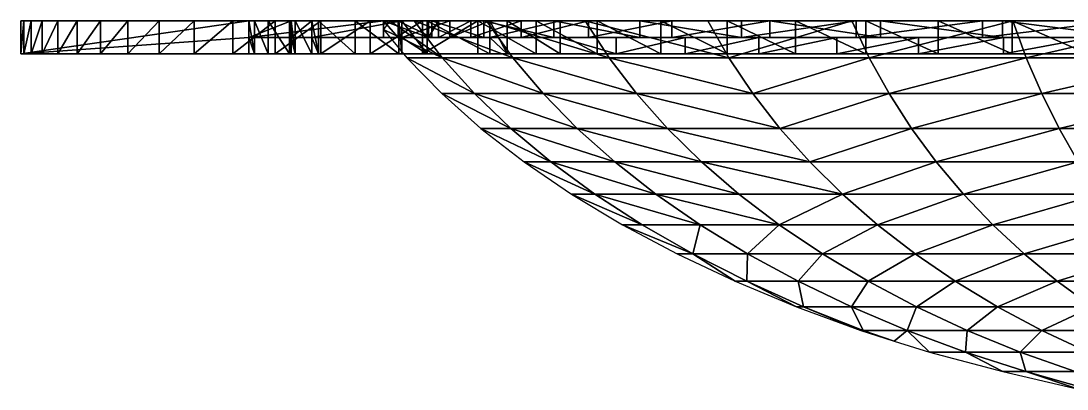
# Model space of a CAD drawing. Extents: x -53 to 65, y -16 to 0.
# Drawn here: x -53.36 to -13.25, y -14.08 to 0.05 of the extents above; entities that cross this region are included whole.
import ezdxf

# ---------------------------------------------------------------- set-up
doc = ezdxf.new("R2010")
doc.units = 0
doc.header["$MEASUREMENT"] = 0
doc.layers.add('LAYER14', color=253, linetype='CONTINUOUS')

msp = doc.modelspace()

# ---------------------------------------------------------------- linework, layer by layer
at = {"layer": 'LAYER14'}
for points in [[(-53.364, -1.215, 0), (-44.63, 0.053, 0), (-53.364, 0.053, 0), (-53.364, -1.215, 0)], [(-44.63, 0.053, 0), (-53.364, -1.215, 0), (-44.63, -0.581, 0), (-44.63, 0.053, 0)], [(-53.249, 0.053, 1.839), (-53.364, -1.215, 0), (-53.364, 0.053, 0), (-53.249, 0.053, 1.839)], [(-53.364, -1.215, 0), (-53.249, 0.053, 1.839), (-53.249, -1.215, 1.839), (-53.364, -1.215, 0)], [(-53.249, 0.053, 1.839), (-44.63, 0.053, 0), (-53.364, 0.053, 0), (-53.249, 0.053, 1.839)], [(-52.975, 0.053, 3.673), (-53.249, -1.215, 1.839), (-53.249, 0.053, 1.839), (-52.975, 0.053, 3.673)], [(-53.249, -1.215, 1.839), (-52.975, 0.053, 3.673), (-52.975, -1.215, 3.673), (-53.249, -1.215, 1.839)], [(-44.63, 0.053, 0), (-53.249, 0.053, 1.839), (-52.975, 0.053, 3.673), (-44.63, 0.053, 0)], [(-52.543, 0.053, 5.495), (-52.975, -1.215, 3.673), (-52.975, 0.053, 3.673), (-52.543, 0.053, 5.495)], [(-52.975, -1.215, 3.673), (-52.543, 0.053, 5.495), (-52.543, -1.215, 5.495), (-52.975, -1.215, 3.673)], [(-44.63, 0.053, 0), (-52.975, 0.053, 3.673), (-52.543, 0.053, 5.495), (-44.63, 0.053, 0)], [(-51.954, 0.053, 7.302), (-52.543, -1.215, 5.495), (-52.543, 0.053, 5.495), (-51.954, 0.053, 7.302)], [(-52.543, -1.215, 5.495), (-51.954, 0.053, 7.302), (-51.954, -1.215, 7.302), (-52.543, -1.215, 5.495)], [(-44.63, 0.053, 0), (-52.543, 0.053, 5.495), (-51.954, 0.053, 7.302), (-44.63, 0.053, 0)], [(-51.209, 0.053, 9.087), (-51.954, -1.215, 7.302), (-51.954, 0.053, 7.302), (-51.209, 0.053, 9.087)], [(-51.954, -1.215, 7.302), (-51.209, 0.053, 9.087), (-51.209, -1.215, 9.087), (-51.954, -1.215, 7.302)], [(-44.63, 0.053, 0), (-51.954, 0.053, 7.302), (-51.209, 0.053, 9.087), (-44.63, 0.053, 0)], [(-50.311, 0.053, 10.847), (-51.209, -1.215, 9.087), (-51.209, 0.053, 9.087), (-50.311, 0.053, 10.847)], [(-51.209, -1.215, 9.087), (-50.311, 0.053, 10.847), (-50.311, -1.215, 10.847), (-51.209, -1.215, 9.087)], [(-44.63, 0.053, 0), (-51.209, 0.053, 9.087), (-50.311, 0.053, 10.847), (-44.63, 0.053, 0)], [(-49.261, 0.053, 12.577), (-50.311, -1.215, 10.847), (-50.311, 0.053, 10.847), (-49.261, 0.053, 12.577)], [(-50.311, -1.215, 10.847), (-49.261, 0.053, 12.577), (-49.261, -1.215, 12.577), (-50.311, -1.215, 10.847)], [(-44.63, 0.053, 0), (-50.311, 0.053, 10.847), (-49.261, 0.053, 12.577), (-44.63, 0.053, 0)], [(-48.063, 0.053, 14.271), (-49.261, -1.215, 12.577), (-49.261, 0.053, 12.577), (-48.063, 0.053, 14.271)], [(-49.261, -1.215, 12.577), (-48.063, 0.053, 14.271), (-48.063, -1.215, 14.271), (-49.261, -1.215, 12.577)], [(-44.63, 0.053, 0), (-49.261, 0.053, 12.577), (-48.063, 0.053, 14.271), (-44.63, 0.053, 0)], [(-46.72, 0.053, 15.926), (-48.063, -1.215, 14.271), (-48.063, 0.053, 14.271), (-46.72, 0.053, 15.926)], [(-48.063, -1.215, 14.271), (-46.72, 0.053, 15.926), (-46.72, -1.215, 15.926), (-48.063, -1.215, 14.271)], [(-44.63, 0.053, 0), (-48.063, 0.053, 14.271), (-46.72, 0.053, 15.926), (-44.63, 0.053, 0)], [(-45.236, 0.053, 17.536), (-46.72, -1.215, 15.926), (-46.72, 0.053, 15.926), (-45.236, 0.053, 17.536)], [(-46.72, -1.215, 15.926), (-45.236, 0.053, 17.536), (-45.236, -1.215, 17.536), (-46.72, -1.215, 15.926)], [(-44.63, 0.053, 0), (-46.72, 0.053, 15.926), (-45.236, 0.053, 17.536), (-44.63, 0.053, 0)], [(-43.614, 0.053, 19.098), (-45.236, -1.215, 17.536), (-45.236, 0.053, 17.536), (-43.614, 0.053, 19.098)], [(-45.236, -1.215, 17.536), (-43.614, 0.053, 19.098), (-43.614, -1.215, 19.098), (-45.236, -1.215, 17.536)], [(-44.63, 0.053, 0), (-45.236, 0.053, 17.536), (-43.614, 0.053, 19.098), (-44.63, 0.053, 0)], [(-44.411, 0.053, 2.337), (-43.002, 0.053, 7.079), (-44.63, 0.053, 0), (-44.411, 0.053, 2.337)], [(-44.63, -0.581, 0), (-44.411, -1.215, 2.337), (-44.63, 0.053, 0), (-44.63, -0.581, 0)], [(-44.63, 0.053, 0), (-44.411, -1.215, 2.337), (-44.411, 0.053, 2.337), (-44.63, 0.053, 0)], [(-44.63, -0.581, 0), (-39.459, 0.053, 0), (-44.63, 0.053, 0), (-44.63, -0.581, 0)], [(-39.459, 0.053, 0), (-44.63, -0.581, 0), (-39.459, -0.581, 0), (-39.459, 0.053, 0)], [(-43.002, 0.053, 7.079), (-44.63, -0.581, 0), (-44.63, 0.053, 0), (-43.002, 0.053, 7.079)], [(-44.63, -0.581, 0), (-43.002, 0.053, 7.079), (-43.002, -0.581, 7.079), (-44.63, -0.581, 0)], [(-44.63, 0.053, 0), (-43.614, 0.053, 19.098), (-44.411, 0.053, 2.337), (-44.63, 0.053, 0)], [(-43.002, 0.053, 7.079), (-39.459, 0.053, 0), (-44.63, 0.053, 0), (-43.002, 0.053, 7.079)], [(-43.002, 0.053, 7.079), (-44.411, 0.053, 2.337), (-43.889, 0.053, 4.656), (-43.002, 0.053, 7.079)], [(-43.889, -1.215, 4.656), (-44.411, 0.053, 2.337), (-44.411, -1.215, 2.337), (-43.889, -1.215, 4.656)], [(-44.411, 0.053, 2.337), (-43.889, -1.215, 4.656), (-43.889, 0.053, 4.656), (-44.411, 0.053, 2.337)], [(-44.411, 0.053, 2.337), (-43.614, 0.053, 19.098), (-43.889, 0.053, 4.656), (-44.411, 0.053, 2.337)], [(-43.002, 0.053, 7.079), (-43.889, 0.053, 4.656), (-43.069, 0.053, 6.945), (-43.002, 0.053, 7.079)], [(-43.069, -1.215, 6.945), (-43.889, 0.053, 4.656), (-43.889, -1.215, 4.656), (-43.069, -1.215, 6.945)], [(-43.889, 0.053, 4.656), (-43.069, -1.215, 6.945), (-43.069, 0.053, 6.945), (-43.889, 0.053, 4.656)], [(-43.889, 0.053, 4.656), (-43.614, 0.053, 19.098), (-43.069, 0.053, 6.945), (-43.889, 0.053, 4.656)], [(-41.859, 0.053, 20.608), (-43.614, -1.215, 19.098), (-43.614, 0.053, 19.098), (-41.859, 0.053, 20.608)], [(-43.614, -1.215, 19.098), (-41.859, 0.053, 20.608), (-41.859, -1.215, 20.608), (-43.614, -1.215, 19.098)], [(-43.069, 0.053, 6.945), (-43.614, 0.053, 19.098), (-41.859, 0.053, 20.608), (-43.069, 0.053, 6.945)], [(-43.002, -1.215, 7.079), (-43.069, 0.053, 6.945), (-43.069, -1.215, 6.945), (-43.002, -1.215, 7.079)], [(-43.069, 0.053, 6.945), (-43.002, -1.215, 7.079), (-43.002, 0.053, 7.079), (-43.069, 0.053, 6.945)], [(-43.069, 0.053, 6.945), (-41.859, 0.053, 20.608), (-43.002, 0.053, 7.079), (-43.069, 0.053, 6.945)], [(-42.21, 0.053, 8.673), (-43.002, 0.053, 7.079), (-42.844, 0.053, 7.768), (-42.21, 0.053, 8.673)], [(-43.002, -0.581, 7.079), (-42.844, -1.215, 7.768), (-43.002, 0.053, 7.079), (-43.002, -0.581, 7.079)], [(-43.002, 0.053, 7.079), (-42.844, -1.215, 7.768), (-42.844, 0.053, 7.768), (-43.002, 0.053, 7.079)], [(-43.002, 0.053, 7.079), (-43.002, -1.215, 7.079), (-43.002, -0.581, 7.079), (-43.002, 0.053, 7.079)], [(-42.21, 0.053, 8.673), (-43.002, -0.581, 7.079), (-43.002, 0.053, 7.079), (-42.21, 0.053, 8.673)], [(-43.002, -0.581, 7.079), (-42.21, 0.053, 8.673), (-42.21, -0.581, 8.673), (-43.002, -0.581, 7.079)], [(-43.002, 0.053, 7.079), (-41.859, 0.053, 20.608), (-42.844, 0.053, 7.768), (-43.002, 0.053, 7.079)], [(-39.459, 0.053, 0), (-43.002, 0.053, 7.079), (-42.21, 0.053, 8.673), (-39.459, 0.053, 0)], [(-42.21, -1.215, 8.673), (-42.844, 0.053, 7.768), (-42.844, -1.215, 7.768), (-42.21, -1.215, 8.673)], [(-42.844, 0.053, 7.768), (-42.21, -1.215, 8.673), (-42.21, 0.053, 8.673), (-42.844, 0.053, 7.768)], [(-42.844, 0.053, 7.768), (-41.859, 0.053, 20.608), (-42.21, 0.053, 8.673), (-42.844, 0.053, 7.768)], [(-41.955, 0.053, 9.188), (-38.762, 0.053, 13.599), (-42.21, 0.053, 8.673), (-41.955, 0.053, 9.188)], [(-42.21, -0.581, 8.673), (-41.955, -1.215, 9.188), (-42.21, 0.053, 8.673), (-42.21, -0.581, 8.673)], [(-42.21, 0.053, 8.673), (-41.955, -1.215, 9.188), (-41.955, 0.053, 9.188), (-42.21, 0.053, 8.673)], [(-42.21, 0.053, 8.673), (-42.21, -1.215, 8.673), (-42.21, -0.581, 8.673), (-42.21, 0.053, 8.673)], [(-38.762, 0.053, 13.599), (-42.21, -0.581, 8.673), (-42.21, 0.053, 8.673), (-38.762, 0.053, 13.599)], [(-42.21, -0.581, 8.673), (-38.762, 0.053, 13.599), (-38.762, -0.581, 13.599), (-42.21, -0.581, 8.673)], [(-42.21, 0.053, 8.673), (-41.859, 0.053, 20.608), (-41.955, 0.053, 9.188), (-42.21, 0.053, 8.673)], [(-39.459, 0.053, 0), (-42.21, 0.053, 8.673), (-38.762, 0.053, 13.599), (-39.459, 0.053, 0)], [(-38.762, 0.053, 13.599), (-41.955, 0.053, 9.188), (-40.553, 0.053, 11.372), (-38.762, 0.053, 13.599)], [(-40.553, -1.215, 11.372), (-41.955, 0.053, 9.188), (-41.955, -1.215, 9.188), (-40.553, -1.215, 11.372)], [(-41.955, 0.053, 9.188), (-40.553, -1.215, 11.372), (-40.553, 0.053, 11.372), (-41.955, 0.053, 9.188)], [(-41.955, 0.053, 9.188), (-41.859, 0.053, 20.608), (-40.553, 0.053, 11.372), (-41.955, 0.053, 9.188)], [(-39.976, 0.053, 22.06), (-41.859, -1.215, 20.608), (-41.859, 0.053, 20.608), (-39.976, 0.053, 22.06)], [(-41.859, -1.215, 20.608), (-39.976, 0.053, 22.06), (-39.976, -1.215, 22.06), (-41.859, -1.215, 20.608)], [(-40.553, 0.053, 11.372), (-41.859, 0.053, 20.608), (-39.976, 0.053, 22.06), (-40.553, 0.053, 11.372)], [(-38.762, 0.053, 13.599), (-40.553, 0.053, 11.372), (-38.873, 0.053, 13.484), (-38.762, 0.053, 13.599)], [(-38.873, -1.215, 13.484), (-40.553, 0.053, 11.372), (-40.553, -1.215, 11.372), (-38.873, -1.215, 13.484)], [(-40.553, 0.053, 11.372), (-38.873, -1.215, 13.484), (-38.873, 0.053, 13.484), (-40.553, 0.053, 11.372)], [(-40.553, 0.053, 11.372), (-39.976, 0.053, 22.06), (-38.873, 0.053, 13.484), (-40.553, 0.053, 11.372)], [(-37.969, 0.053, 23.452), (-39.976, -1.215, 22.06), (-39.976, 0.053, 22.06), (-37.969, 0.053, 23.452)], [(-39.976, -1.215, 22.06), (-37.969, 0.053, 23.452), (-37.969, -1.215, 23.452), (-39.976, -1.215, 22.06)], [(-38.873, 0.053, 13.484), (-39.976, 0.053, 22.06), (-37.969, 0.053, 23.452), (-38.873, 0.053, 13.484)], [(-37.735, 0.053, 0), (-38.901, 0.053, 3.453), (-39.459, 0.053, 0), (-37.735, 0.053, 0)], [(-37.735, -0.581, 0), (-39.459, 0.053, 0), (-37.735, 0.053, 0), (-37.735, -0.581, 0)], [(-39.459, 0.053, 0), (-37.735, -0.581, 0), (-39.459, -0.581, 0), (-39.459, 0.053, 0)], [(-38.901, -0.581, 3.453), (-39.459, 0.053, 0), (-39.459, -0.581, 0), (-38.901, -0.581, 3.453)], [(-39.459, 0.053, 0), (-38.901, -0.581, 3.453), (-38.901, 0.053, 3.453), (-39.459, 0.053, 0)], [(-39.459, 0.053, 0), (-38.762, 0.053, 13.599), (-38.901, 0.053, 3.453), (-39.459, 0.053, 0)], [(-39.459, -0.274, 0), (-37.21, -1.362, 3.893), (-39.224, 0.053, 1.454), (-39.459, -0.274, 0)], [(-39.224, 0.053, 1.454), (-37.21, -1.362, 3.893), (-38.292, 0.053, 4.136), (-39.224, 0.053, 1.454)], [(-38.901, 0.053, 3.453), (-37.735, 0.053, 0), (-37.735, 0.053, 0.939), (-38.901, 0.053, 3.453)], [(-38.901, 0.053, 3.453), (-37.735, 0.053, 0.939), (-37.612, 0.053, 6.836), (-38.901, 0.053, 3.453)], [(-37.612, -0.581, 6.836), (-38.901, 0.053, 3.453), (-38.901, -0.581, 3.453), (-37.612, -0.581, 6.836)], [(-38.901, 0.053, 3.453), (-37.612, -0.581, 6.836), (-37.612, 0.053, 6.836), (-38.901, 0.053, 3.453)], [(-38.901, 0.053, 3.453), (-38.762, 0.053, 13.599), (-37.612, 0.053, 6.836), (-38.901, 0.053, 3.453)], [(-38.762, -1.215, 13.599), (-38.873, 0.053, 13.484), (-38.873, -1.215, 13.484), (-38.762, -1.215, 13.599)], [(-38.873, 0.053, 13.484), (-38.762, -1.215, 13.599), (-38.762, 0.053, 13.599), (-38.873, 0.053, 13.484)], [(-38.873, 0.053, 13.484), (-37.969, 0.053, 23.452), (-38.762, 0.053, 13.599), (-38.873, 0.053, 13.484)], [(-37.784, 0.053, 14.997), (-36.924, 0.053, 15.511), (-38.762, 0.053, 13.599), (-37.784, 0.053, 14.997)], [(-38.762, -0.581, 13.599), (-37.784, -1.215, 14.997), (-38.762, 0.053, 13.599), (-38.762, -0.581, 13.599)], [(-38.762, 0.053, 13.599), (-37.784, -1.215, 14.997), (-37.784, 0.053, 14.997), (-38.762, 0.053, 13.599)], [(-38.762, 0.053, 13.599), (-38.762, -1.215, 13.599), (-38.762, -0.581, 13.599), (-38.762, 0.053, 13.599)], [(-36.924, 0.053, 15.511), (-38.762, -0.581, 13.599), (-38.762, 0.053, 13.599), (-36.924, 0.053, 15.511)], [(-38.762, -0.581, 13.599), (-36.924, 0.053, 15.511), (-36.924, -0.581, 15.511), (-38.762, -0.581, 13.599)], [(-38.762, 0.053, 13.599), (-37.969, 0.053, 23.452), (-37.784, 0.053, 14.997), (-38.762, 0.053, 13.599)], [(-37.612, 0.053, 6.836), (-38.762, 0.053, 13.599), (-36.924, 0.053, 15.511), (-37.612, 0.053, 6.836)], [(-34.505, -1.362, 8.408), (-38.292, 0.053, 4.136), (-37.21, -1.362, 3.893), (-34.505, -1.362, 8.408)], [(-38.292, 0.053, 4.136), (-34.505, -1.362, 8.408), (-35.519, 0.053, 8.766), (-38.292, 0.053, 4.136)], [(-35.845, 0.053, 24.78), (-37.969, -1.215, 23.452), (-37.969, 0.053, 23.452), (-35.845, 0.053, 24.78)], [(-37.969, -1.215, 23.452), (-35.845, 0.053, 24.78), (-35.845, -1.215, 24.78), (-37.969, -1.215, 23.452)], [(-37.784, 0.053, 14.997), (-37.969, 0.053, 23.452), (-35.845, 0.053, 24.78), (-37.784, 0.053, 14.997)], [(-36.924, 0.053, 15.511), (-37.784, 0.053, 14.997), (-35.381, 0.053, 16.862), (-36.924, 0.053, 15.511)], [(-35.381, -1.215, 16.862), (-37.784, 0.053, 14.997), (-37.784, -1.215, 14.997), (-35.381, -1.215, 16.862)], [(-37.784, 0.053, 14.997), (-35.381, -1.215, 16.862), (-35.381, 0.053, 16.862), (-37.784, 0.053, 14.997)], [(-37.784, 0.053, 14.997), (-35.845, 0.053, 24.78), (-35.381, 0.053, 16.862), (-37.784, 0.053, 14.997)], [(-37.612, 0.053, 6.836), (-37.735, 0.053, 0.939), (-37.353, 0.053, 3.303), (-37.612, 0.053, 6.836)], [(-37.353, 0.053, 3.303), (-37.735, -0.581, 0.939), (-37.735, 0.053, 0.939), (-37.353, 0.053, 3.303)], [(-37.735, -0.581, 0.939), (-37.353, 0.053, 3.303), (-37.353, -0.581, 3.303), (-37.735, -0.581, 0.939)], [(-37.735, 0.053, 0.939), (-37.735, -0.581, 0), (-37.735, 0.053, 0), (-37.735, 0.053, 0.939)], [(-37.735, -0.581, 0), (-37.735, 0.053, 0.939), (-37.735, -0.581, 0.939), (-37.735, -0.581, 0)], [(-37.612, 0.053, 6.836), (-37.353, 0.053, 3.303), (-35.613, 0.053, 10.091), (-37.612, 0.053, 6.836)], [(-35.613, -0.581, 10.091), (-37.612, 0.053, 6.836), (-37.612, -0.581, 6.836), (-35.613, -0.581, 10.091)], [(-37.612, 0.053, 6.836), (-35.613, -0.581, 10.091), (-35.613, 0.053, 10.091), (-37.612, 0.053, 6.836)], [(-37.612, 0.053, 6.836), (-36.924, 0.053, 15.511), (-35.613, 0.053, 10.091), (-37.612, 0.053, 6.836)], [(-35.613, 0.053, 10.091), (-37.353, 0.053, 3.303), (-36.109, 0.053, 6.568), (-35.613, 0.053, 10.091)], [(-36.109, 0.053, 6.568), (-37.353, -0.581, 3.303), (-37.353, 0.053, 3.303), (-36.109, 0.053, 6.568)], [(-37.353, -0.581, 3.303), (-36.109, 0.053, 6.568), (-36.109, -0.581, 6.568), (-37.353, -0.581, 3.303)], [(-35.381, 0.053, 16.862), (-36.924, -0.581, 15.511), (-36.924, 0.053, 15.511), (-35.381, 0.053, 16.862)], [(-36.924, -0.581, 15.511), (-35.381, 0.053, 16.862), (-35.381, -0.581, 16.862), (-36.924, -0.581, 15.511)], [(-35.613, 0.053, 10.091), (-36.924, 0.053, 15.511), (-35.381, 0.053, 16.862), (-35.613, 0.053, 10.091)], [(-35.613, 0.053, 10.091), (-36.109, 0.053, 6.568), (-34.18, 0.053, 9.71), (-35.613, 0.053, 10.091)], [(-34.18, 0.053, 9.71), (-36.109, -0.581, 6.568), (-36.109, 0.053, 6.568), (-34.18, 0.053, 9.71)], [(-36.109, -0.581, 6.568), (-34.18, 0.053, 9.71), (-34.18, -0.581, 9.71), (-36.109, -0.581, 6.568)], [(-33.609, -1.215, 26.039), (-35.845, 0.053, 24.78), (-33.609, 0.053, 26.039), (-33.609, -1.215, 26.039)], [(-35.845, 0.053, 24.78), (-33.609, -1.215, 26.039), (-35.845, -1.215, 24.78), (-35.845, 0.053, 24.78)], [(-35.381, 0.053, 16.862), (-35.845, 0.053, 24.78), (-33.609, 0.053, 26.039), (-35.381, 0.053, 16.862)], [(-35.613, 0.053, 10.091), (-34.18, 0.053, 9.71), (-32.938, 0.053, 13.167), (-35.613, 0.053, 10.091)], [(-32.938, -0.581, 13.167), (-35.613, 0.053, 10.091), (-35.613, -0.581, 10.091), (-32.938, -0.581, 13.167)], [(-35.613, 0.053, 10.091), (-32.938, -0.581, 13.167), (-32.938, 0.053, 13.167), (-35.613, 0.053, 10.091)], [(-35.613, 0.053, 10.091), (-35.381, 0.053, 16.862), (-32.938, 0.053, 13.167), (-35.613, 0.053, 10.091)], [(-30.811, -1.362, 12.576), (-35.519, 0.053, 8.766), (-34.505, -1.362, 8.408), (-30.811, -1.362, 12.576)], [(-35.519, 0.053, 8.766), (-30.811, -1.362, 12.576), (-31.732, 0.053, 13.039), (-35.519, 0.053, 8.766)], [(-32.687, 0.053, 18.952), (-35.381, 0.053, 16.862), (-34.719, 0.053, 17.441), (-32.687, 0.053, 18.952)], [(-35.381, -0.581, 16.862), (-34.719, -1.215, 17.441), (-35.381, 0.053, 16.862), (-35.381, -0.581, 16.862)], [(-35.381, 0.053, 16.862), (-34.719, -1.215, 17.441), (-34.719, 0.053, 17.441), (-35.381, 0.053, 16.862)], [(-35.381, 0.053, 16.862), (-35.381, -1.215, 16.862), (-35.381, -0.581, 16.862), (-35.381, 0.053, 16.862)], [(-32.687, 0.053, 18.952), (-35.381, -0.581, 16.862), (-35.381, 0.053, 16.862), (-32.687, 0.053, 18.952)], [(-35.381, -0.581, 16.862), (-32.687, 0.053, 18.952), (-32.687, -0.581, 18.952), (-35.381, -0.581, 16.862)], [(-35.381, 0.053, 16.862), (-33.609, 0.053, 26.039), (-34.719, 0.053, 17.441), (-35.381, 0.053, 16.862)], [(-32.938, 0.053, 13.167), (-35.381, 0.053, 16.862), (-32.687, 0.053, 18.952), (-32.938, 0.053, 13.167)], [(-32.687, -1.215, 18.952), (-34.719, 0.053, 17.441), (-34.719, -1.215, 17.441), (-32.687, -1.215, 18.952)], [(-34.719, 0.053, 17.441), (-32.687, -1.215, 18.952), (-32.687, 0.053, 18.952), (-34.719, 0.053, 17.441)], [(-34.719, 0.053, 17.441), (-33.609, 0.053, 26.039), (-32.687, 0.053, 18.952), (-34.719, 0.053, 17.441)], [(-32.938, 0.053, 13.167), (-34.18, 0.053, 9.71), (-31.598, 0.053, 12.679), (-32.938, 0.053, 13.167)], [(-31.598, 0.053, 12.679), (-34.18, -0.581, 9.71), (-34.18, 0.053, 9.71), (-31.598, 0.053, 12.679)], [(-34.18, -0.581, 9.71), (-31.598, 0.053, 12.679), (-31.598, -0.581, 12.679), (-34.18, -0.581, 9.71)], [(-31.267, -1.215, 27.227), (-33.609, 0.053, 26.039), (-31.267, 0.053, 27.227), (-31.267, -1.215, 27.227)], [(-33.609, 0.053, 26.039), (-31.267, -1.215, 27.227), (-33.609, -1.215, 26.039), (-33.609, 0.053, 26.039)], [(-32.687, 0.053, 18.952), (-33.609, 0.053, 26.039), (-31.267, 0.053, 27.227), (-32.687, 0.053, 18.952)], [(-32.938, 0.053, 13.167), (-31.598, 0.053, 12.679), (-29.63, 0.053, 16.012), (-32.938, 0.053, 13.167)], [(-29.63, -0.581, 16.012), (-32.938, 0.053, 13.167), (-32.938, -0.581, 13.167), (-29.63, -0.581, 16.012)], [(-32.938, 0.053, 13.167), (-29.63, -0.581, 16.012), (-29.63, 0.053, 16.012), (-32.938, 0.053, 13.167)], [(-32.938, 0.053, 13.167), (-32.687, 0.053, 18.952), (-29.63, 0.053, 16.012), (-32.938, 0.053, 13.167)], [(-32.687, 0.053, 18.952), (-32.687, -1.215, 18.952), (-32.687, -0.581, 18.952), (-32.687, 0.053, 18.952)], [(-29.63, 0.053, 16.012), (-32.687, 0.053, 18.952), (-31.267, 0.053, 27.227), (-29.63, 0.053, 16.012)], [(-26.22, -1.362, 16.293), (-31.732, 0.053, 13.039), (-30.811, -1.362, 12.576), (-26.22, -1.362, 16.293)], [(-31.732, 0.053, 13.039), (-26.22, -1.362, 16.293), (-27.025, 0.053, 16.849), (-31.732, 0.053, 13.039)], [(-29.63, 0.053, 16.012), (-31.598, 0.053, 12.679), (-28.404, 0.053, 15.425), (-29.63, 0.053, 16.012)], [(-28.404, 0.053, 15.425), (-31.598, -0.581, 12.679), (-31.598, 0.053, 12.679), (-28.404, 0.053, 15.425)], [(-31.598, -0.581, 12.679), (-28.404, 0.053, 15.425), (-28.404, -0.581, 15.425), (-31.598, -0.581, 12.679)], [(-28.825, -1.215, 28.34), (-31.267, 0.053, 27.227), (-28.825, 0.053, 28.34), (-28.825, -1.215, 28.34)], [(-31.267, 0.053, 27.227), (-28.825, -1.215, 28.34), (-31.267, -1.215, 27.227), (-31.267, 0.053, 27.227)], [(-29.63, 0.053, 16.012), (-31.267, 0.053, 27.227), (-28.825, 0.053, 28.34), (-29.63, 0.053, 16.012)], [(-29.63, 0.053, 16.012), (-28.404, 0.053, 15.425), (-25.743, 0.053, 18.58), (-29.63, 0.053, 16.012)], [(-25.743, -0.581, 18.58), (-29.63, 0.053, 16.012), (-29.63, -0.581, 16.012), (-25.743, -0.581, 18.58)], [(-29.63, 0.053, 16.012), (-25.743, -0.581, 18.58), (-25.743, 0.053, 18.58), (-29.63, 0.053, 16.012)], [(-29.63, 0.053, 16.012), (-28.825, 0.053, 28.34), (-25.743, 0.053, 18.58), (-29.63, 0.053, 16.012)], [(-26.29, -1.215, 29.375), (-28.825, 0.053, 28.34), (-26.29, 0.053, 29.375), (-26.29, -1.215, 29.375)], [(-28.825, 0.053, 28.34), (-26.29, -1.215, 29.375), (-28.825, -1.215, 28.34), (-28.825, 0.053, 28.34)], [(-25.743, 0.053, 18.58), (-28.825, 0.053, 28.34), (-26.29, 0.053, 29.375), (-25.743, 0.053, 18.58)], [(-25.743, 0.053, 18.58), (-28.404, 0.053, 15.425), (-24.653, 0.053, 17.904), (-25.743, 0.053, 18.58)], [(-24.653, 0.053, 17.904), (-28.404, -0.581, 15.425), (-28.404, 0.053, 15.425), (-24.653, 0.053, 17.904)], [(-28.404, -0.581, 15.425), (-24.653, 0.053, 17.904), (-24.653, -0.581, 17.904), (-28.404, -0.581, 15.425)], [(-26.22, -1.362, 16.293), (-21.513, 0.053, 20.104), (-27.025, 0.053, 16.849), (-26.22, -1.362, 16.293)], [(-23.669, -1.215, 30.33), (-26.29, 0.053, 29.375), (-23.669, 0.053, 30.33), (-23.669, -1.215, 30.33)], [(-26.29, 0.053, 29.375), (-23.669, -1.215, 30.33), (-26.29, -1.215, 29.375), (-26.29, 0.053, 29.375)], [(-25.743, 0.053, 18.58), (-26.29, 0.053, 29.375), (-23.669, 0.053, 30.33), (-25.743, 0.053, 18.58)], [(-21.513, 0.053, 20.104), (-26.22, -1.362, 16.293), (-20.844, -1.362, 19.468), (-21.513, 0.053, 20.104)], [(-25.743, 0.053, 18.58), (-24.653, 0.053, 17.904), (-21.341, 0.053, 20.828), (-25.743, 0.053, 18.58)], [(-25.743, -0.581, 18.58), (-21.341, 0.053, 20.828), (-25.743, 0.053, 18.58), (-25.743, -0.581, 18.58)], [(-21.341, 0.053, 20.828), (-25.743, -0.581, 18.58), (-21.341, -0.581, 20.828), (-21.341, 0.053, 20.828)], [(-25.743, 0.053, 18.58), (-23.669, 0.053, 30.33), (-21.341, 0.053, 20.828), (-25.743, 0.053, 18.58)], [(-21.341, 0.053, 20.828), (-24.653, 0.053, 17.904), (-20.404, 0.053, 20.074), (-21.341, 0.053, 20.828)], [(-20.404, -0.581, 20.074), (-24.653, 0.053, 17.904), (-20.404, 0.053, 20.074), (-20.404, -0.581, 20.074)], [(-24.653, 0.053, 17.904), (-20.404, -0.581, 20.074), (-24.653, -0.581, 17.904), (-24.653, 0.053, 17.904)], [(-20.968, -1.215, 31.202), (-23.669, 0.053, 30.33), (-20.968, 0.053, 31.202), (-20.968, -1.215, 31.202)], [(-23.669, 0.053, 30.33), (-20.968, -1.215, 31.202), (-23.669, -1.215, 30.33), (-23.669, 0.053, 30.33)], [(-21.341, 0.053, 20.828), (-23.669, 0.053, 30.33), (-20.968, 0.053, 31.202), (-21.341, 0.053, 20.828)], [(-20.844, -1.362, 19.468), (-15.333, 0.053, 22.723), (-21.513, 0.053, 20.104), (-20.844, -1.362, 19.468)], [(-21.341, 0.053, 20.828), (-20.404, 0.053, 20.074), (-16.497, 0.053, 22.72), (-21.341, 0.053, 20.828)], [(-21.341, -0.581, 20.828), (-16.497, 0.053, 22.72), (-21.341, 0.053, 20.828), (-21.341, -0.581, 20.828)], [(-16.497, 0.053, 22.72), (-21.341, -0.581, 20.828), (-16.497, -0.581, 22.72), (-16.497, 0.053, 22.72)], [(-21.341, 0.053, 20.828), (-20.968, 0.053, 31.202), (-16.497, 0.053, 22.72), (-21.341, 0.053, 20.828)], [(-18.196, -1.215, 31.989), (-20.968, 0.053, 31.202), (-18.196, 0.053, 31.989), (-18.196, -1.215, 31.989)], [(-20.968, 0.053, 31.202), (-18.196, -1.215, 31.989), (-20.968, -1.215, 31.202), (-20.968, 0.053, 31.202)], [(-16.497, 0.053, 22.72), (-20.968, 0.053, 31.202), (-18.196, 0.053, 31.989), (-16.497, 0.053, 22.72)], [(-15.333, 0.053, 22.723), (-20.844, -1.362, 19.468), (-14.817, -1.362, 22.021), (-15.333, 0.053, 22.723)], [(-16.497, 0.053, 22.72), (-20.404, 0.053, 20.074), (-15.728, 0.053, 21.9), (-16.497, 0.053, 22.72)], [(-15.728, -0.581, 21.9), (-20.404, 0.053, 20.074), (-15.728, 0.053, 21.9), (-15.728, -0.581, 21.9)], [(-20.404, 0.053, 20.074), (-15.728, -0.581, 21.9), (-20.404, -0.581, 20.074), (-20.404, 0.053, 20.074)], [(-15.36, -1.215, 32.687), (-18.196, 0.053, 31.989), (-15.36, 0.053, 32.687), (-15.36, -1.215, 32.687)], [(-18.196, 0.053, 31.989), (-15.36, -1.215, 32.687), (-18.196, -1.215, 31.989), (-18.196, 0.053, 31.989)], [(-16.497, 0.053, 22.72), (-18.196, 0.053, 31.989), (-15.36, 0.053, 32.687), (-16.497, 0.053, 22.72)], [(-16.497, 0.053, 22.72), (-15.728, 0.053, 21.9), (-11.289, 0.053, 24.225), (-16.497, 0.053, 22.72)], [(-16.497, -0.581, 22.72), (-11.289, 0.053, 24.225), (-16.497, 0.053, 22.72), (-16.497, -0.581, 22.72)], [(-11.289, 0.053, 24.225), (-16.497, -0.581, 22.72), (-11.289, -0.581, 24.225), (-11.289, 0.053, 24.225)], [(-16.497, 0.053, 22.72), (-15.36, 0.053, 32.687), (-11.289, 0.053, 24.225), (-16.497, 0.053, 22.72)], [(-11.289, 0.053, 24.225), (-15.728, 0.053, 21.9), (-10.701, 0.053, 23.353), (-11.289, 0.053, 24.225)], [(-10.701, -0.581, 23.353), (-15.728, 0.053, 21.9), (-10.701, 0.053, 23.353), (-10.701, -0.581, 23.353)], [(-15.728, 0.053, 21.9), (-10.701, -0.581, 23.353), (-15.728, -0.581, 21.9), (-15.728, 0.053, 21.9)], [(-12.467, -1.215, 33.297), (-15.36, 0.053, 32.687), (-12.467, 0.053, 33.297), (-12.467, -1.215, 33.297)], [(-15.36, 0.053, 32.687), (-12.467, -1.215, 33.297), (-15.36, -1.215, 32.687), (-15.36, 0.053, 32.687)], [(-11.289, 0.053, 24.225), (-15.36, 0.053, 32.687), (-12.467, 0.053, 33.297), (-11.289, 0.053, 24.225)], [(-14.817, -1.362, 22.021), (-8.637, 0.053, 24.64), (-15.333, 0.053, 22.723), (-14.817, -1.362, 22.021)], [(-8.637, 0.053, 24.64), (-14.817, -1.362, 22.021), (-8.285, -1.362, 23.892), (-8.637, 0.053, 24.64)], [(-37.21, -1.362, 3.893), (-39.459, -0.274, 0), (-38.562, -1.362, 0), (-37.21, -1.362, 3.893)], [(-44.63, -0.581, 0), (-53.364, -1.215, 0), (-44.63, -1.215, 0), (-44.63, -0.581, 0)], [(-44.411, -1.215, 2.337), (-44.63, -0.581, 0), (-44.63, -1.215, 0), (-44.411, -1.215, 2.337)], [(-43.002, -0.581, 7.079), (-39.459, -0.581, 0), (-44.63, -0.581, 0), (-43.002, -0.581, 7.079)], [(-42.844, -1.215, 7.768), (-43.002, -0.581, 7.079), (-43.002, -1.215, 7.079), (-42.844, -1.215, 7.768)], [(-39.459, -0.581, 0), (-43.002, -0.581, 7.079), (-42.21, -0.581, 8.673), (-39.459, -0.581, 0)], [(-41.955, -1.215, 9.188), (-42.21, -0.581, 8.673), (-42.21, -1.215, 8.673), (-41.955, -1.215, 9.188)], [(-39.459, -0.581, 0), (-42.21, -0.581, 8.673), (-38.762, -0.581, 13.599), (-39.459, -0.581, 0)], [(-39.459, -0.581, 0), (-38.762, -0.581, 13.599), (-38.901, -0.581, 3.453), (-39.459, -0.581, 0)], [(-37.735, -0.581, 0), (-38.901, -0.581, 3.453), (-39.459, -0.581, 0), (-37.735, -0.581, 0)], [(-38.901, -0.581, 3.453), (-38.762, -0.581, 13.599), (-37.612, -0.581, 6.836), (-38.901, -0.581, 3.453)], [(-38.901, -0.581, 3.453), (-37.735, -0.581, 0), (-37.735, -0.581, 0.939), (-38.901, -0.581, 3.453)], [(-38.901, -0.581, 3.453), (-37.735, -0.581, 0.939), (-37.612, -0.581, 6.836), (-38.901, -0.581, 3.453)], [(-37.784, -1.215, 14.997), (-38.762, -0.581, 13.599), (-38.762, -1.215, 13.599), (-37.784, -1.215, 14.997)], [(-37.612, -0.581, 6.836), (-38.762, -0.581, 13.599), (-36.924, -0.581, 15.511), (-37.612, -0.581, 6.836)], [(-37.612, -0.581, 6.836), (-37.735, -0.581, 0.939), (-37.353, -0.581, 3.303), (-37.612, -0.581, 6.836)], [(-37.612, -0.581, 6.836), (-36.924, -0.581, 15.511), (-35.613, -0.581, 10.091), (-37.612, -0.581, 6.836)], [(-37.612, -0.581, 6.836), (-37.353, -0.581, 3.303), (-35.613, -0.581, 10.091), (-37.612, -0.581, 6.836)], [(-35.613, -0.581, 10.091), (-37.353, -0.581, 3.303), (-36.109, -0.581, 6.568), (-35.613, -0.581, 10.091)], [(-35.613, -0.581, 10.091), (-36.924, -0.581, 15.511), (-35.381, -0.581, 16.862), (-35.613, -0.581, 10.091)], [(-35.613, -0.581, 10.091), (-36.109, -0.581, 6.568), (-34.18, -0.581, 9.71), (-35.613, -0.581, 10.091)], [(-35.613, -0.581, 10.091), (-35.381, -0.581, 16.862), (-32.938, -0.581, 13.167), (-35.613, -0.581, 10.091)], [(-35.613, -0.581, 10.091), (-34.18, -0.581, 9.71), (-32.938, -0.581, 13.167), (-35.613, -0.581, 10.091)], [(-34.719, -1.215, 17.441), (-35.381, -0.581, 16.862), (-35.381, -1.215, 16.862), (-34.719, -1.215, 17.441)], [(-32.938, -0.581, 13.167), (-35.381, -0.581, 16.862), (-32.687, -0.581, 18.952), (-32.938, -0.581, 13.167)], [(-32.938, -0.581, 13.167), (-34.18, -0.581, 9.71), (-31.598, -0.581, 12.679), (-32.938, -0.581, 13.167)], [(-32.938, -0.581, 13.167), (-32.687, -0.581, 18.952), (-29.63, -0.581, 16.012), (-32.938, -0.581, 13.167)], [(-32.938, -0.581, 13.167), (-31.598, -0.581, 12.679), (-29.63, -0.581, 16.012), (-32.938, -0.581, 13.167)], [(-30.539, -1.215, 20.744), (-32.687, -0.581, 18.952), (-32.687, -1.215, 18.952), (-30.539, -1.215, 20.744)], [(-32.687, -0.581, 18.952), (-30.539, -1.215, 20.744), (-30.539, -0.581, 20.744), (-32.687, -0.581, 18.952)], [(-29.63, -0.581, 16.012), (-32.687, -0.581, 18.952), (-30.539, -0.581, 20.744), (-29.63, -0.581, 16.012)], [(-29.63, -0.581, 16.012), (-31.598, -0.581, 12.679), (-28.404, -0.581, 15.425), (-29.63, -0.581, 16.012)], [(-30.539, -1.215, 20.744), (-27.896, -0.581, 22.272), (-30.539, -0.581, 20.744), (-30.539, -1.215, 20.744)], [(-27.896, -0.581, 22.272), (-30.539, -1.215, 20.744), (-27.896, -1.215, 22.272), (-27.896, -0.581, 22.272)], [(-29.63, -0.581, 16.012), (-30.539, -0.581, 20.744), (-27.896, -0.581, 22.272), (-29.63, -0.581, 16.012)], [(-29.63, -0.581, 16.012), (-27.896, -0.581, 22.272), (-25.743, -0.581, 18.58), (-29.63, -0.581, 16.012)], [(-29.63, -0.581, 16.012), (-28.404, -0.581, 15.425), (-25.743, -0.581, 18.58), (-29.63, -0.581, 16.012)], [(-25.743, -0.581, 18.58), (-28.404, -0.581, 15.425), (-24.653, -0.581, 17.904), (-25.743, -0.581, 18.58)], [(-27.896, -1.215, 22.272), (-25.074, -0.581, 23.68), (-27.896, -0.581, 22.272), (-27.896, -1.215, 22.272)], [(-25.074, -0.581, 23.68), (-27.896, -1.215, 22.272), (-25.074, -1.215, 23.68), (-25.074, -0.581, 23.68)], [(-25.743, -0.581, 18.58), (-27.896, -0.581, 22.272), (-25.074, -0.581, 23.68), (-25.743, -0.581, 18.58)], [(-25.743, -0.581, 18.58), (-25.074, -0.581, 23.68), (-21.341, -0.581, 20.828), (-25.743, -0.581, 18.58)], [(-25.743, -0.581, 18.58), (-24.653, -0.581, 17.904), (-21.341, -0.581, 20.828), (-25.743, -0.581, 18.58)], [(-25.074, -1.215, 23.68), (-22.088, -0.581, 24.962), (-25.074, -0.581, 23.68), (-25.074, -1.215, 23.68)], [(-22.088, -0.581, 24.962), (-25.074, -1.215, 23.68), (-22.088, -1.215, 24.962), (-22.088, -0.581, 24.962)], [(-21.341, -0.581, 20.828), (-25.074, -0.581, 23.68), (-22.088, -0.581, 24.962), (-21.341, -0.581, 20.828)], [(-21.341, -0.581, 20.828), (-24.653, -0.581, 17.904), (-20.404, -0.581, 20.074), (-21.341, -0.581, 20.828)], [(-22.088, -1.215, 24.962), (-18.955, -0.581, 26.108), (-22.088, -0.581, 24.962), (-22.088, -1.215, 24.962)], [(-18.955, -0.581, 26.108), (-22.088, -1.215, 24.962), (-18.955, -1.215, 26.108), (-18.955, -0.581, 26.108)], [(-21.341, -0.581, 20.828), (-22.088, -0.581, 24.962), (-18.955, -0.581, 26.108), (-21.341, -0.581, 20.828)], [(-21.341, -0.581, 20.828), (-18.955, -0.581, 26.108), (-16.497, -0.581, 22.72), (-21.341, -0.581, 20.828)], [(-21.341, -0.581, 20.828), (-20.404, -0.581, 20.074), (-16.497, -0.581, 22.72), (-21.341, -0.581, 20.828)], [(-16.497, -0.581, 22.72), (-20.404, -0.581, 20.074), (-15.728, -0.581, 21.9), (-16.497, -0.581, 22.72)], [(-18.955, -1.215, 26.108), (-15.691, -0.581, 27.115), (-18.955, -0.581, 26.108), (-18.955, -1.215, 26.108)], [(-15.691, -0.581, 27.115), (-18.955, -1.215, 26.108), (-15.691, -1.215, 27.115), (-15.691, -0.581, 27.115)], [(-16.497, -0.581, 22.72), (-18.955, -0.581, 26.108), (-15.691, -0.581, 27.115), (-16.497, -0.581, 22.72)], [(-16.497, -0.581, 22.72), (-15.691, -0.581, 27.115), (-11.289, -0.581, 24.225), (-16.497, -0.581, 22.72)], [(-16.497, -0.581, 22.72), (-15.728, -0.581, 21.9), (-11.289, -0.581, 24.225), (-16.497, -0.581, 22.72)], [(-11.289, -0.581, 24.225), (-15.728, -0.581, 21.9), (-10.701, -0.581, 23.353), (-11.289, -0.581, 24.225)], [(-15.691, -1.215, 27.115), (-12.312, -0.581, 27.976), (-15.691, -0.581, 27.115), (-15.691, -1.215, 27.115)], [(-12.312, -0.581, 27.976), (-15.691, -1.215, 27.115), (-12.312, -1.215, 27.976), (-12.312, -0.581, 27.976)], [(-11.289, -0.581, 24.225), (-15.691, -0.581, 27.115), (-12.312, -0.581, 27.976), (-11.289, -0.581, 24.225)], [(-53.249, -1.215, 1.839), (-44.63, -1.215, 0), (-53.364, -1.215, 0), (-53.249, -1.215, 1.839)], [(-44.63, -1.215, 0), (-53.249, -1.215, 1.839), (-52.975, -1.215, 3.673), (-44.63, -1.215, 0)], [(-44.63, -1.215, 0), (-52.975, -1.215, 3.673), (-52.543, -1.215, 5.495), (-44.63, -1.215, 0)], [(-44.63, -1.215, 0), (-52.543, -1.215, 5.495), (-51.954, -1.215, 7.302), (-44.63, -1.215, 0)], [(-44.63, -1.215, 0), (-51.954, -1.215, 7.302), (-51.209, -1.215, 9.087), (-44.63, -1.215, 0)], [(-44.63, -1.215, 0), (-51.209, -1.215, 9.087), (-50.311, -1.215, 10.847), (-44.63, -1.215, 0)], [(-44.63, -1.215, 0), (-50.311, -1.215, 10.847), (-49.261, -1.215, 12.577), (-44.63, -1.215, 0)], [(-44.63, -1.215, 0), (-49.261, -1.215, 12.577), (-48.063, -1.215, 14.271), (-44.63, -1.215, 0)], [(-44.63, -1.215, 0), (-48.063, -1.215, 14.271), (-46.72, -1.215, 15.926), (-44.63, -1.215, 0)], [(-44.63, -1.215, 0), (-46.72, -1.215, 15.926), (-45.236, -1.215, 17.536), (-44.63, -1.215, 0)], [(-44.63, -1.215, 0), (-45.236, -1.215, 17.536), (-43.614, -1.215, 19.098), (-44.63, -1.215, 0)], [(-44.63, -1.215, 0), (-43.614, -1.215, 19.098), (-44.411, -1.215, 2.337), (-44.63, -1.215, 0)], [(-44.411, -1.215, 2.337), (-43.614, -1.215, 19.098), (-43.889, -1.215, 4.656), (-44.411, -1.215, 2.337)], [(-43.889, -1.215, 4.656), (-43.614, -1.215, 19.098), (-43.069, -1.215, 6.945), (-43.889, -1.215, 4.656)], [(-43.069, -1.215, 6.945), (-43.614, -1.215, 19.098), (-41.859, -1.215, 20.608), (-43.069, -1.215, 6.945)], [(-43.069, -1.215, 6.945), (-41.859, -1.215, 20.608), (-43.002, -1.215, 7.079), (-43.069, -1.215, 6.945)], [(-43.002, -1.215, 7.079), (-41.859, -1.215, 20.608), (-42.844, -1.215, 7.768), (-43.002, -1.215, 7.079)], [(-42.844, -1.215, 7.768), (-41.859, -1.215, 20.608), (-42.21, -1.215, 8.673), (-42.844, -1.215, 7.768)], [(-42.21, -1.215, 8.673), (-41.859, -1.215, 20.608), (-41.955, -1.215, 9.188), (-42.21, -1.215, 8.673)], [(-41.955, -1.215, 9.188), (-41.859, -1.215, 20.608), (-40.553, -1.215, 11.372), (-41.955, -1.215, 9.188)], [(-40.553, -1.215, 11.372), (-41.859, -1.215, 20.608), (-39.976, -1.215, 22.06), (-40.553, -1.215, 11.372)], [(-40.553, -1.215, 11.372), (-39.976, -1.215, 22.06), (-38.873, -1.215, 13.484), (-40.553, -1.215, 11.372)], [(-38.873, -1.215, 13.484), (-39.976, -1.215, 22.06), (-37.969, -1.215, 23.452), (-38.873, -1.215, 13.484)], [(-38.873, -1.215, 13.484), (-37.969, -1.215, 23.452), (-38.762, -1.215, 13.599), (-38.873, -1.215, 13.484)], [(-38.762, -1.215, 13.599), (-37.969, -1.215, 23.452), (-37.784, -1.215, 14.997), (-38.762, -1.215, 13.599)], [(-35.971, -2.739, 3.614), (-38.562, -1.362, 0), (-37.226, -2.739, 0), (-35.971, -2.739, 3.614)], [(-38.562, -1.362, 0), (-35.971, -2.739, 3.614), (-37.21, -1.362, 3.893), (-38.562, -1.362, 0)], [(-37.784, -1.215, 14.997), (-37.969, -1.215, 23.452), (-35.845, -1.215, 24.78), (-37.784, -1.215, 14.997)], [(-37.784, -1.215, 14.997), (-35.845, -1.215, 24.78), (-35.381, -1.215, 16.862), (-37.784, -1.215, 14.997)], [(-33.344, -2.739, 7.999), (-37.21, -1.362, 3.893), (-35.971, -2.739, 3.614), (-33.344, -2.739, 7.999)], [(-37.21, -1.362, 3.893), (-33.344, -2.739, 7.999), (-34.505, -1.362, 8.408), (-37.21, -1.362, 3.893)], [(-35.381, -1.215, 16.862), (-35.845, -1.215, 24.78), (-33.609, -1.215, 26.039), (-35.381, -1.215, 16.862)], [(-35.381, -1.215, 16.862), (-33.609, -1.215, 26.039), (-34.719, -1.215, 17.441), (-35.381, -1.215, 16.862)], [(-34.719, -1.215, 17.441), (-33.609, -1.215, 26.039), (-32.687, -1.215, 18.952), (-34.719, -1.215, 17.441)], [(-29.757, -2.739, 12.047), (-34.505, -1.362, 8.408), (-33.344, -2.739, 7.999), (-29.757, -2.739, 12.047)], [(-34.505, -1.362, 8.408), (-29.757, -2.739, 12.047), (-30.811, -1.362, 12.576), (-34.505, -1.362, 8.408)], [(-32.687, -1.215, 18.952), (-33.609, -1.215, 26.039), (-31.267, -1.215, 27.227), (-32.687, -1.215, 18.952)], [(-32.687, -1.215, 18.952), (-31.267, -1.215, 27.227), (-30.539, -1.215, 20.744), (-32.687, -1.215, 18.952)], [(-30.539, -1.215, 20.744), (-31.267, -1.215, 27.227), (-28.825, -1.215, 28.34), (-30.539, -1.215, 20.744)], [(-25.299, -2.739, 15.656), (-30.811, -1.362, 12.576), (-29.757, -2.739, 12.047), (-25.299, -2.739, 15.656)], [(-30.811, -1.362, 12.576), (-25.299, -2.739, 15.656), (-26.22, -1.362, 16.293), (-30.811, -1.362, 12.576)], [(-30.539, -1.215, 20.744), (-28.825, -1.215, 28.34), (-27.896, -1.215, 22.272), (-30.539, -1.215, 20.744)], [(-27.896, -1.215, 22.272), (-28.825, -1.215, 28.34), (-26.29, -1.215, 29.375), (-27.896, -1.215, 22.272)], [(-27.896, -1.215, 22.272), (-26.29, -1.215, 29.375), (-25.074, -1.215, 23.68), (-27.896, -1.215, 22.272)], [(-25.074, -1.215, 23.68), (-26.29, -1.215, 29.375), (-23.669, -1.215, 30.33), (-25.074, -1.215, 23.68)], [(-25.299, -2.739, 15.656), (-20.844, -1.362, 19.468), (-26.22, -1.362, 16.293), (-25.299, -2.739, 15.656)], [(-20.844, -1.362, 19.468), (-25.299, -2.739, 15.656), (-20.078, -2.739, 18.739), (-20.844, -1.362, 19.468)], [(-25.074, -1.215, 23.68), (-23.669, -1.215, 30.33), (-22.088, -1.215, 24.962), (-25.074, -1.215, 23.68)], [(-22.088, -1.215, 24.962), (-23.669, -1.215, 30.33), (-20.968, -1.215, 31.202), (-22.088, -1.215, 24.962)], [(-22.088, -1.215, 24.962), (-20.968, -1.215, 31.202), (-18.955, -1.215, 26.108), (-22.088, -1.215, 24.962)], [(-18.955, -1.215, 26.108), (-20.968, -1.215, 31.202), (-18.196, -1.215, 31.989), (-18.955, -1.215, 26.108)], [(-20.078, -2.739, 18.739), (-14.817, -1.362, 22.021), (-20.844, -1.362, 19.468), (-20.078, -2.739, 18.739)], [(-14.817, -1.362, 22.021), (-20.078, -2.739, 18.739), (-14.225, -2.739, 21.219), (-14.817, -1.362, 22.021)], [(-18.955, -1.215, 26.108), (-18.196, -1.215, 31.989), (-15.691, -1.215, 27.115), (-18.955, -1.215, 26.108)], [(-15.691, -1.215, 27.115), (-18.196, -1.215, 31.989), (-15.36, -1.215, 32.687), (-15.691, -1.215, 27.115)], [(-15.691, -1.215, 27.115), (-15.36, -1.215, 32.687), (-12.312, -1.215, 27.976), (-15.691, -1.215, 27.115)], [(-12.312, -1.215, 27.976), (-15.36, -1.215, 32.687), (-12.467, -1.215, 33.297), (-12.312, -1.215, 27.976)], [(-14.225, -2.739, 21.219), (-8.285, -1.362, 23.892), (-14.817, -1.362, 22.021), (-14.225, -2.739, 21.219)], [(-8.285, -1.362, 23.892), (-14.225, -2.739, 21.219), (-7.883, -2.739, 23.035), (-8.285, -1.362, 23.892)], [(-34.58, -4.072, 3.302), (-37.226, -2.739, 0), (-35.726, -4.072, 0), (-34.58, -4.072, 3.302)], [(-37.226, -2.739, 0), (-34.58, -4.072, 3.302), (-35.971, -2.739, 3.614), (-37.226, -2.739, 0)], [(-32.04, -4.072, 7.54), (-35.971, -2.739, 3.614), (-34.58, -4.072, 3.302), (-32.04, -4.072, 7.54)], [(-35.971, -2.739, 3.614), (-32.04, -4.072, 7.54), (-33.344, -2.739, 7.999), (-35.971, -2.739, 3.614)], [(-28.573, -4.072, 11.452), (-33.344, -2.739, 7.999), (-32.04, -4.072, 7.54), (-28.573, -4.072, 11.452)], [(-33.344, -2.739, 7.999), (-28.573, -4.072, 11.452), (-29.757, -2.739, 12.047), (-33.344, -2.739, 7.999)], [(-24.264, -4.072, 14.941), (-29.757, -2.739, 12.047), (-28.573, -4.072, 11.452), (-24.264, -4.072, 14.941)], [(-29.757, -2.739, 12.047), (-24.264, -4.072, 14.941), (-25.299, -2.739, 15.656), (-29.757, -2.739, 12.047)], [(-24.264, -4.072, 14.941), (-20.078, -2.739, 18.739), (-25.299, -2.739, 15.656), (-24.264, -4.072, 14.941)], [(-20.078, -2.739, 18.739), (-24.264, -4.072, 14.941), (-19.219, -4.072, 17.92), (-20.078, -2.739, 18.739)], [(-19.219, -4.072, 17.92), (-14.225, -2.739, 21.219), (-20.078, -2.739, 18.739), (-19.219, -4.072, 17.92)], [(-14.225, -2.739, 21.219), (-19.219, -4.072, 17.92), (-13.561, -4.072, 20.317), (-14.225, -2.739, 21.219)], [(-13.561, -4.072, 20.317), (-7.883, -2.739, 23.035), (-14.225, -2.739, 21.219), (-13.561, -4.072, 20.317)], [(-7.883, -2.739, 23.035), (-13.561, -4.072, 20.317), (-7.431, -4.072, 22.073), (-7.883, -2.739, 23.035)], [(-33.041, -5.359, 2.956), (-35.726, -4.072, 0), (-34.067, -5.359, 0), (-33.041, -5.359, 2.956)], [(-35.726, -4.072, 0), (-33.041, -5.359, 2.956), (-34.58, -4.072, 3.302), (-35.726, -4.072, 0)], [(-30.599, -5.359, 7.032), (-34.58, -4.072, 3.302), (-33.041, -5.359, 2.956), (-30.599, -5.359, 7.032)], [(-34.58, -4.072, 3.302), (-30.599, -5.359, 7.032), (-32.04, -4.072, 7.54), (-34.58, -4.072, 3.302)], [(-27.265, -5.359, 10.795), (-32.04, -4.072, 7.54), (-30.599, -5.359, 7.032), (-27.265, -5.359, 10.795)], [(-32.04, -4.072, 7.54), (-27.265, -5.359, 10.795), (-28.573, -4.072, 11.452), (-32.04, -4.072, 7.54)], [(-23.12, -5.359, 14.15), (-28.573, -4.072, 11.452), (-27.265, -5.359, 10.795), (-23.12, -5.359, 14.15)], [(-28.573, -4.072, 11.452), (-23.12, -5.359, 14.15), (-24.264, -4.072, 14.941), (-28.573, -4.072, 11.452)], [(-23.12, -5.359, 14.15), (-19.219, -4.072, 17.92), (-24.264, -4.072, 14.941), (-23.12, -5.359, 14.15)], [(-19.219, -4.072, 17.92), (-23.12, -5.359, 14.15), (-18.268, -5.359, 17.015), (-19.219, -4.072, 17.92)], [(-18.268, -5.359, 17.015), (-13.561, -4.072, 20.317), (-19.219, -4.072, 17.92), (-18.268, -5.359, 17.015)], [(-13.561, -4.072, 20.317), (-18.268, -5.359, 17.015), (-12.826, -5.359, 19.321), (-13.561, -4.072, 20.317)], [(-12.826, -5.359, 19.321), (-7.431, -4.072, 22.073), (-13.561, -4.072, 20.317), (-12.826, -5.359, 19.321)], [(-31.361, -6.593, 2.578), (-34.067, -5.359, 0), (-32.256, -6.593, 0), (-31.361, -6.593, 2.578)], [(-34.067, -5.359, 0), (-31.361, -6.593, 2.578), (-33.041, -5.359, 2.956), (-34.067, -5.359, 0)], [(-29.025, -6.593, 6.478), (-33.041, -5.359, 2.956), (-31.361, -6.593, 2.578), (-29.025, -6.593, 6.478)], [(-33.041, -5.359, 2.956), (-29.025, -6.593, 6.478), (-30.599, -5.359, 7.032), (-33.041, -5.359, 2.956)], [(-25.835, -6.593, 10.077), (-30.599, -5.359, 7.032), (-29.025, -6.593, 6.478), (-25.835, -6.593, 10.077)], [(-30.599, -5.359, 7.032), (-25.835, -6.593, 10.077), (-27.265, -5.359, 10.795), (-30.599, -5.359, 7.032)], [(-21.871, -6.593, 13.286), (-27.265, -5.359, 10.795), (-25.835, -6.593, 10.077), (-21.871, -6.593, 13.286)], [(-27.265, -5.359, 10.795), (-21.871, -6.593, 13.286), (-23.12, -5.359, 14.15), (-27.265, -5.359, 10.795)], [(-21.871, -6.593, 13.286), (-18.268, -5.359, 17.015), (-23.12, -5.359, 14.15), (-21.871, -6.593, 13.286)], [(-18.268, -5.359, 17.015), (-21.871, -6.593, 13.286), (-17.229, -6.593, 16.027), (-18.268, -5.359, 17.015)], [(-17.229, -6.593, 16.027), (-12.826, -5.359, 19.321), (-18.268, -5.359, 17.015), (-17.229, -6.593, 16.027)], [(-12.826, -5.359, 19.321), (-17.229, -6.593, 16.027), (-12.024, -6.593, 18.232), (-12.826, -5.359, 19.321)], [(-29.545, -7.769, 2.171), (-32.256, -6.593, 0), (-30.299, -7.769, 0), (-29.545, -7.769, 2.171)], [(-32.256, -6.593, 0), (-29.545, -7.769, 2.171), (-31.361, -6.593, 2.578), (-32.256, -6.593, 0)], [(-27.324, -7.769, 5.879), (-31.361, -6.593, 2.578), (-29.545, -7.769, 2.171), (-27.324, -7.769, 5.879)], [(-31.361, -6.593, 2.578), (-27.324, -7.769, 5.879), (-29.025, -6.593, 6.478), (-31.361, -6.593, 2.578)], [(-24.291, -7.769, 9.301), (-29.025, -6.593, 6.478), (-27.324, -7.769, 5.879), (-24.291, -7.769, 9.301)], [(-29.025, -6.593, 6.478), (-24.291, -7.769, 9.301), (-25.835, -6.593, 10.077), (-29.025, -6.593, 6.478)], [(-24.291, -7.769, 9.301), (-21.871, -6.593, 13.286), (-25.835, -6.593, 10.077), (-24.291, -7.769, 9.301)], [(-21.871, -6.593, 13.286), (-24.291, -7.769, 9.301), (-20.521, -7.769, 12.353), (-21.871, -6.593, 13.286)], [(-20.521, -7.769, 12.353), (-17.229, -6.593, 16.027), (-21.871, -6.593, 13.286), (-20.521, -7.769, 12.353)], [(-17.229, -6.593, 16.027), (-20.521, -7.769, 12.353), (-16.107, -7.769, 14.959), (-17.229, -6.593, 16.027)], [(-16.107, -7.769, 14.959), (-12.024, -6.593, 18.232), (-17.229, -6.593, 16.027), (-16.107, -7.769, 14.959)], [(-12.024, -6.593, 18.232), (-16.107, -7.769, 14.959), (-11.158, -7.769, 17.056), (-12.024, -6.593, 18.232)], [(-27.601, -8.885, 1.734), (-30.299, -7.769, 0), (-28.203, -8.885, 0), (-27.601, -8.885, 1.734)], [(-30.299, -7.769, 0), (-27.601, -8.885, 1.734), (-29.545, -7.769, 2.171), (-30.299, -7.769, 0)], [(-27.601, -8.885, 1.734), (-27.324, -7.769, 5.879), (-29.545, -7.769, 2.171), (-27.601, -8.885, 1.734)], [(-27.324, -7.769, 5.879), (-27.601, -8.885, 1.734), (-25.503, -8.885, 5.237), (-27.324, -7.769, 5.879)], [(-25.503, -8.885, 5.237), (-24.291, -7.769, 9.301), (-27.324, -7.769, 5.879), (-25.503, -8.885, 5.237)], [(-24.291, -7.769, 9.301), (-25.503, -8.885, 5.237), (-22.637, -8.885, 8.47), (-24.291, -7.769, 9.301)], [(-22.637, -8.885, 8.47), (-20.521, -7.769, 12.353), (-24.291, -7.769, 9.301), (-22.637, -8.885, 8.47)], [(-20.521, -7.769, 12.353), (-22.637, -8.885, 8.47), (-19.076, -8.885, 11.353), (-20.521, -7.769, 12.353)], [(-19.076, -8.885, 11.353), (-16.107, -7.769, 14.959), (-20.521, -7.769, 12.353), (-19.076, -8.885, 11.353)], [(-16.107, -7.769, 14.959), (-19.076, -8.885, 11.353), (-14.906, -8.885, 13.816), (-16.107, -7.769, 14.959)], [(-14.906, -8.885, 13.816), (-11.158, -7.769, 17.056), (-16.107, -7.769, 14.959), (-14.906, -8.885, 13.816)], [(-11.158, -7.769, 17.056), (-14.906, -8.885, 13.816), (-10.23, -8.885, 15.797), (-11.158, -7.769, 17.056)], [(-25.976, -9.935, 0), (-27.601, -8.885, 1.734), (-28.203, -8.885, 0), (-25.976, -9.935, 0)], [(-27.601, -8.885, 1.734), (-25.976, -9.935, 0), (-25.535, -9.935, 1.27), (-27.601, -8.885, 1.734)], [(-25.535, -9.935, 1.27), (-25.503, -8.885, 5.237), (-27.601, -8.885, 1.734), (-25.535, -9.935, 1.27)], [(-25.503, -8.885, 5.237), (-25.535, -9.935, 1.27), (-23.567, -9.935, 4.555), (-25.503, -8.885, 5.237)], [(-23.567, -9.935, 4.555), (-22.637, -8.885, 8.47), (-25.503, -8.885, 5.237), (-23.567, -9.935, 4.555)], [(-22.637, -8.885, 8.47), (-23.567, -9.935, 4.555), (-20.88, -9.935, 7.587), (-22.637, -8.885, 8.47)], [(-20.88, -9.935, 7.587), (-19.076, -8.885, 11.353), (-22.637, -8.885, 8.47), (-20.88, -9.935, 7.587)], [(-19.076, -8.885, 11.353), (-20.88, -9.935, 7.587), (-17.54, -9.935, 10.291), (-19.076, -8.885, 11.353)], [(-17.54, -9.935, 10.291), (-14.906, -8.885, 13.816), (-19.076, -8.885, 11.353), (-17.54, -9.935, 10.291)], [(-14.906, -8.885, 13.816), (-17.54, -9.935, 10.291), (-13.629, -9.935, 12.601), (-14.906, -8.885, 13.816)], [(-13.629, -9.935, 12.601), (-10.23, -8.885, 15.797), (-14.906, -8.885, 13.816), (-13.629, -9.935, 12.601)], [(-10.23, -8.885, 15.797), (-13.629, -9.935, 12.601), (-9.243, -9.935, 14.459), (-10.23, -8.885, 15.797)], [(-23.626, -10.916, 0), (-25.535, -9.935, 1.27), (-25.976, -9.935, 0), (-23.626, -10.916, 0)], [(-25.535, -9.935, 1.27), (-23.626, -10.916, 0), (-23.355, -10.916, 0.78), (-25.535, -9.935, 1.27)], [(-23.355, -10.916, 0.78), (-23.567, -9.935, 4.555), (-25.535, -9.935, 1.27), (-23.355, -10.916, 0.78)], [(-21.525, -10.916, 3.836), (-20.88, -9.935, 7.587), (-23.567, -9.935, 4.555), (-21.525, -10.916, 3.836)], [(-23.567, -9.935, 4.555), (-23.355, -10.916, 0.78), (-21.525, -10.916, 3.836), (-23.567, -9.935, 4.555)], [(-20.88, -9.935, 7.587), (-21.525, -10.916, 3.836), (-19.025, -10.916, 6.656), (-20.88, -9.935, 7.587)], [(-19.025, -10.916, 6.656), (-17.54, -9.935, 10.291), (-20.88, -9.935, 7.587), (-19.025, -10.916, 6.656)], [(-17.54, -9.935, 10.291), (-19.025, -10.916, 6.656), (-15.919, -10.916, 9.17), (-17.54, -9.935, 10.291)], [(-15.919, -10.916, 9.17), (-13.629, -9.935, 12.601), (-17.54, -9.935, 10.291), (-15.919, -10.916, 9.17)], [(-13.629, -9.935, 12.601), (-15.919, -10.916, 9.17), (-12.281, -10.916, 11.318), (-13.629, -9.935, 12.601)], [(-12.281, -10.916, 11.318), (-9.243, -9.935, 14.459), (-13.629, -9.935, 12.601), (-12.281, -10.916, 11.318)], [(-21.161, -11.824, 0), (-23.355, -10.916, 0.78), (-23.626, -10.916, 0), (-21.161, -11.824, 0)], [(-23.355, -10.916, 0.78), (-21.161, -11.824, 0), (-21.069, -11.824, 0.266), (-23.355, -10.916, 0.78)], [(-21.069, -11.824, 0.266), (-21.525, -10.916, 3.836), (-23.355, -10.916, 0.78), (-21.069, -11.824, 0.266)], [(-19.383, -11.824, 3.081), (-19.025, -10.916, 6.656), (-21.525, -10.916, 3.836), (-19.383, -11.824, 3.081)], [(-21.525, -10.916, 3.836), (-21.069, -11.824, 0.266), (-19.383, -11.824, 3.081), (-21.525, -10.916, 3.836)], [(-19.025, -10.916, 6.656), (-19.383, -11.824, 3.081), (-17.081, -11.824, 5.679), (-19.025, -10.916, 6.656)], [(-17.081, -11.824, 5.679), (-15.919, -10.916, 9.17), (-19.025, -10.916, 6.656), (-17.081, -11.824, 5.679)], [(-15.919, -10.916, 9.17), (-17.081, -11.824, 5.679), (-14.219, -11.824, 7.995), (-15.919, -10.916, 9.17)], [(-14.219, -11.824, 7.995), (-12.281, -10.916, 11.318), (-15.919, -10.916, 9.17), (-14.219, -11.824, 7.995)], [(-12.281, -10.916, 11.318), (-14.219, -11.824, 7.995), (-10.868, -11.824, 9.974), (-12.281, -10.916, 11.318)], [(-19.884, -12.238, 0), (-21.069, -11.824, 0.266), (-21.161, -11.824, 0), (-19.884, -12.238, 0)], [(-19.884, -12.238, 0), (-19.383, -11.824, 3.081), (-21.069, -11.824, 0.266), (-19.884, -12.238, 0)], [(-19.383, -11.824, 3.081), (-19.884, -12.238, 0), (-18.524, -12.655, 0), (-19.383, -11.824, 3.081)], [(-17.149, -12.655, 2.294), (-17.081, -11.824, 5.679), (-19.383, -11.824, 3.081), (-17.149, -12.655, 2.294)], [(-19.383, -11.824, 3.081), (-18.524, -12.655, 0), (-17.149, -12.655, 2.294), (-19.383, -11.824, 3.081)], [(-17.081, -11.824, 5.679), (-17.149, -12.655, 2.294), (-15.053, -12.655, 4.66), (-17.081, -11.824, 5.679)], [(-15.053, -12.655, 4.66), (-14.219, -11.824, 7.995), (-17.081, -11.824, 5.679), (-15.053, -12.655, 4.66)], [(-14.219, -11.824, 7.995), (-15.053, -12.655, 4.66), (-12.447, -12.655, 6.77), (-14.219, -11.824, 7.995)], [(-12.447, -12.655, 6.77), (-10.868, -11.824, 9.974), (-14.219, -11.824, 7.995), (-12.447, -12.655, 6.77)], [(-15.718, -13.408, 0), (-17.149, -12.655, 2.294), (-18.524, -12.655, 0), (-15.718, -13.408, 0)], [(-14.833, -13.408, 1.478), (-15.053, -12.655, 4.66), (-17.149, -12.655, 2.294), (-14.833, -13.408, 1.478)], [(-17.149, -12.655, 2.294), (-15.718, -13.408, 0), (-14.833, -13.408, 1.478), (-17.149, -12.655, 2.294)], [(-12.949, -13.408, 3.603), (-12.447, -12.655, 6.77), (-15.053, -12.655, 4.66), (-12.949, -13.408, 3.603)], [(-15.053, -12.655, 4.66), (-14.833, -13.408, 1.478), (-12.949, -13.408, 3.603), (-15.053, -12.655, 4.66)], [(-12.822, -14.079, 0), (-14.833, -13.408, 1.478), (-15.718, -13.408, 0), (-12.822, -14.079, 0)], [(-12.441, -14.079, 0.635), (-12.949, -13.408, 3.603), (-14.833, -13.408, 1.478), (-12.441, -14.079, 0.635)], [(-14.833, -13.408, 1.478), (-12.822, -14.079, 0), (-12.441, -14.079, 0.635), (-14.833, -13.408, 1.478)]]:
    msp.add_3dface(points, dxfattribs=at)

doc.saveas('drawing.dxf')
